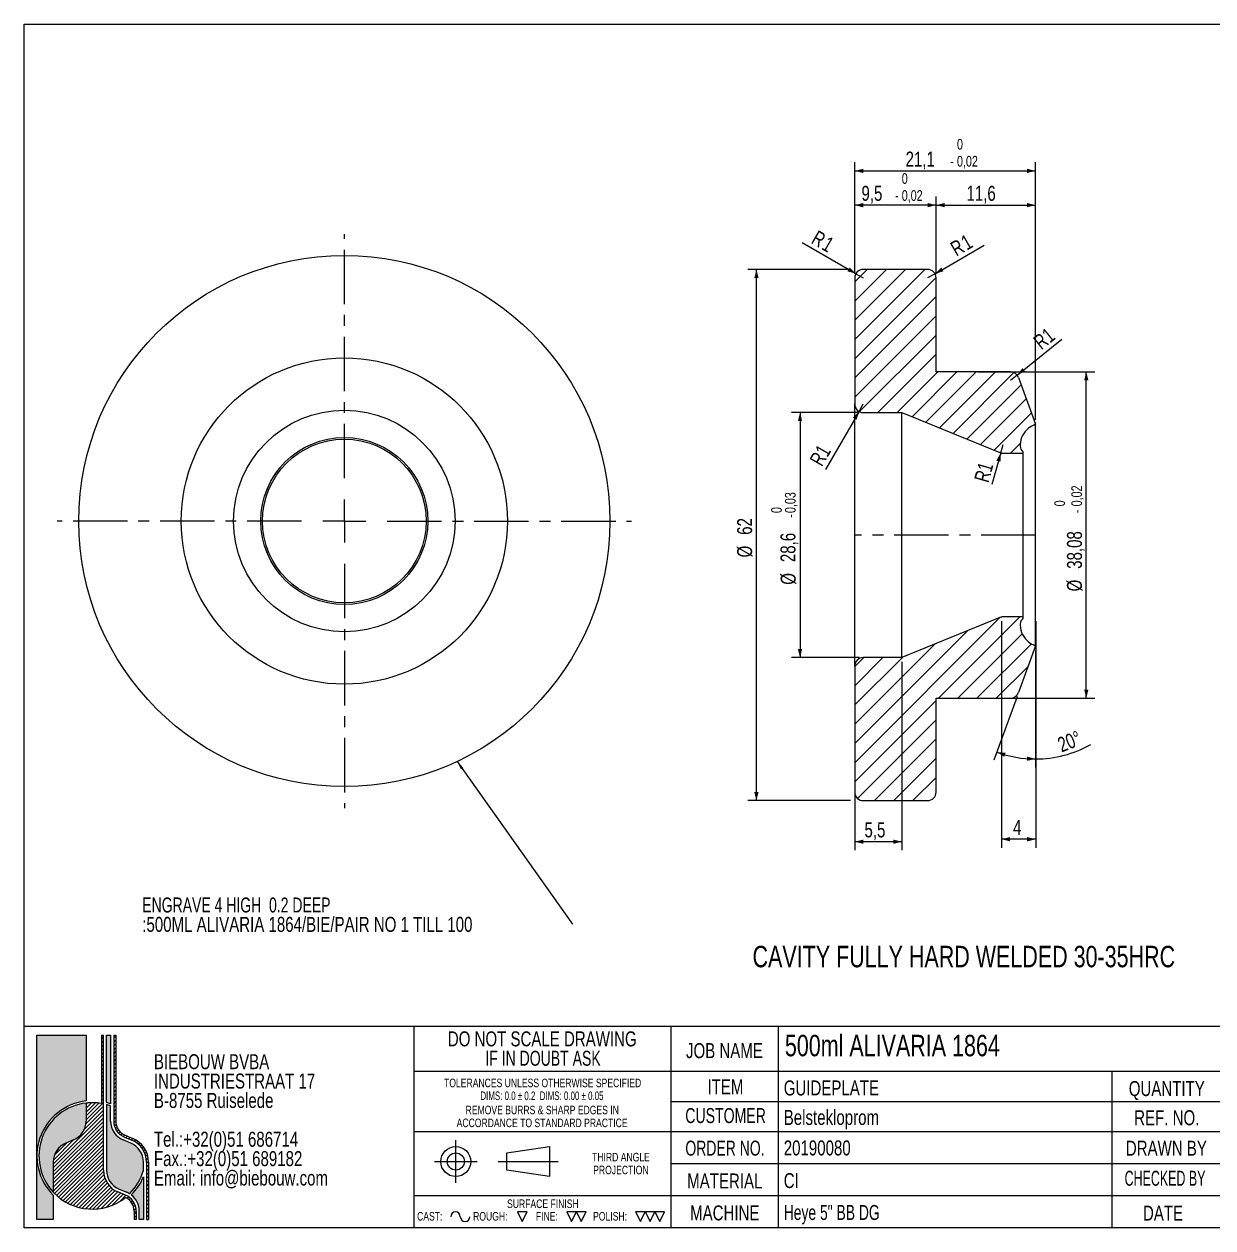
# Model space of a CAD drawing. Header units: millimetres. Extents: x 8 to 486, y -47 to 289.
# Drawn here: x 8 to 285.5, y 8 to 289 of the extents above; entities that cross this region are included whole.
import ezdxf

# ---------------------------------------------------------------- set-up
doc = ezdxf.new("R2010")
doc.units = ezdxf.units.MM
doc.linetypes.add('CENTERX2', pattern=[20.319999999999997, 12.7, -2.54, 2.54, -2.54])
for name, color, linetype in [('CENTERLINE', 4, 'CENTERX2'), ('DIMENSIONS', 2, 'Continuous'), ('HATCH', 3, 'Continuous'), ('TEXT', 2, 'Continuous')]:
    doc.layers.add(name, color=color, linetype=linetype)
doc.layers.add('OUTLINE', color=7, linetype='Continuous', lineweight=25)
doc.styles.add('SLDTEXTSTYLE0', font='TXT', dxfattribs={"width": 0.75})
doc.styles.add('SLDTEXTSTYLE2', font='TXT', dxfattribs={"width": 0.6923076923076923})
doc.styles.add('SLDTEXTSTYLE3', font='TXT', dxfattribs={"width": 0.7025307159329397})
doc.styles.add('SLDTEXTSTYLE4', font='TXT', dxfattribs={"width": 0.6968736703136285})
doc.styles.add('SLDTEXTSTYLE5', font='TXT', dxfattribs={"width": 0.620207522618735})
doc.styles.add('SLDTEXTSTYLE6', font='TXT', dxfattribs={"width": 0.7})
doc.styles.add('SLDTEXTSTYLE7', font='TXT', dxfattribs={"width": 0.6911764705882353})
doc.styles.add('SLDTEXTSTYLE9', font='TXT', dxfattribs={"width": 0.6979166666666667})
doc.dimstyles.new('SLDDIMSTYLE0', dxfattribs={"dimtxt": 0.18, "dimasz": 2, "dimexe": 0, "dimexo": 0.0625, "dimgap": 0, "dimtad": 0, "dimtih": 1, "dimtoh": 1, "dimdec": 0, "dimrnd": 1e-09, "dimzin": 0, "dimdsep": 46, "dimtxsty": 'Standard', "dimsah": 1, "dimcen": 0.09, "dimadec": 0, "dimazin": 0, "dimtfac": 2, "dimtdec": 0, "dimtofl": 0, "dimtmove": 0, "dimatfit": 3, "dimfxl": 0, "dimfrac": 2, "dimtolj": 1, "dimtzin": 0, "dimarcsym": 0})
doc.dimstyles.new('SLDDIMSTYLE1', dxfattribs={"dimtxt": 3.5, "dimasz": 2, "dimexe": 0, "dimexo": 0.0625, "dimgap": 0.875, "dimtad": 1, "dimlfac": 0.5, "dimrnd": 1e-09, "dimzin": 12, "dimdsep": 46, "dimtxsty": 'SLDTEXTSTYLE0', "dimsah": 1, "dimcen": 0.09, "dimadec": 0, "dimazin": 3, "dimtol": 1, "dimtm": 0.02, "dimtfac": 1, "dimtofl": 0, "dimtmove": 0, "dimatfit": 3, "dimfxl": 0, "dimfrac": 2, "dimtolj": 1, "dimarcsym": 0})
doc.dimstyles.new('SLDDIMSTYLE2', dxfattribs={"dimtxt": 3.5, "dimasz": 2, "dimexe": 0, "dimexo": 0.0625, "dimgap": 0.875, "dimtad": 1, "dimdec": 1, "dimlfac": 0.5, "dimrnd": 1e-09, "dimzin": 12, "dimdsep": 46, "dimtxsty": 'SLDTEXTSTYLE0', "dimsah": 1, "dimcen": 0.09, "dimadec": 0, "dimazin": 3, "dimtfac": 1, "dimtdec": 1, "dimtofl": 0, "dimtmove": 0, "dimatfit": 3, "dimfxl": 0, "dimfrac": 2, "dimtolj": 1, "dimtzin": 12, "dimarcsym": 0})
doc.dimstyles.new('SLDDIMSTYLE3', dxfattribs={"dimtxt": 3.5, "dimasz": 2, "dimexe": 0, "dimexo": 0.0625, "dimgap": 0.875, "dimtad": 1, "dimlfac": 0.5, "dimrnd": 1e-09, "dimzin": 12, "dimdsep": 46, "dimtxsty": 'SLDTEXTSTYLE0', "dimsah": 1, "dimcen": 0.09, "dimadec": 0, "dimazin": 3, "dimtfac": 1, "dimtofl": 0, "dimtmove": 0, "dimatfit": 3, "dimfxl": 0, "dimfrac": 2, "dimtolj": 1, "dimtzin": 12, "dimarcsym": 0})
doc.dimstyles.new('SLDDIMSTYLE4', dxfattribs={"dimtxt": 3.5, "dimasz": 2, "dimexe": 0, "dimexo": 0.0625, "dimgap": 0.875, "dimtad": 1, "dimlfac": 0.5, "dimrnd": 1e-09, "dimzin": 12, "dimdsep": 46, "dimtxsty": 'SLDTEXTSTYLE0', "dimsah": 1, "dimcen": 0, "dimadec": 0, "dimazin": 3, "dimtfac": 1, "dimtofl": 0, "dimtmove": 0, "dimatfit": 3, "dimfxl": 0, "dimfrac": 2, "dimtolj": 1, "dimtzin": 12, "dimarcsym": 0})
doc.dimstyles.new('SLDDIMSTYLE5', dxfattribs={"dimtxt": 3.5, "dimasz": 2, "dimexe": 0, "dimexo": 0.0625, "dimgap": 0.875, "dimtad": 1, "dimlfac": 0.5, "dimrnd": 1e-09, "dimzin": 12, "dimdsep": 46, "dimtxsty": 'SLDTEXTSTYLE0', "dimsah": 1, "dimcen": 0, "dimadec": 0, "dimazin": 3, "dimtfac": 1, "dimtofl": 0, "dimtmove": 0, "dimatfit": 3, "dimfxl": 0, "dimfrac": 2, "dimtolj": 1, "dimtzin": 12, "dimarcsym": 0})
doc.dimstyles.new('SLDDIMSTYLE6', dxfattribs={"dimtxt": 3.5, "dimasz": 2, "dimexe": 0, "dimexo": 0.0625, "dimgap": 0.875, "dimtad": 1, "dimlfac": 0.5, "dimrnd": 1e-09, "dimzin": 12, "dimdsep": 46, "dimtxsty": 'SLDTEXTSTYLE0', "dimsah": 1, "dimcen": 0.09, "dimadec": 0, "dimazin": 3, "dimtol": 1, "dimtm": 0.03, "dimtfac": 1, "dimtofl": 0, "dimtmove": 0, "dimatfit": 3, "dimfxl": 0, "dimfrac": 2, "dimtolj": 1, "dimarcsym": 0})
doc.dimstyles.new('SLDDIMSTYLE7', dxfattribs={"dimtxt": 3.5, "dimasz": 2, "dimexe": 0, "dimexo": 0.0625, "dimgap": 0.875, "dimtad": 1, "dimlfac": 0.5, "dimrnd": 1e-09, "dimzin": 12, "dimdsep": 46, "dimtxsty": 'SLDTEXTSTYLE0', "dimsah": 1, "dimcen": 0, "dimadec": 0, "dimazin": 3, "dimtfac": 1, "dimtofl": 0, "dimtmove": 0, "dimatfit": 3, "dimfxl": 0, "dimfrac": 2, "dimtolj": 1, "dimtzin": 12, "dimarcsym": 0})
doc.dimstyles.new('SLDDIMSTYLE8', dxfattribs={"dimtxt": 3.5, "dimasz": 2, "dimexe": 0, "dimexo": 0.0625, "dimgap": 0.875, "dimtad": 1, "dimlfac": 0.5, "dimrnd": 1e-09, "dimzin": 12, "dimdsep": 46, "dimtxsty": 'SLDTEXTSTYLE0', "dimsah": 1, "dimcen": 0, "dimadec": 0, "dimazin": 3, "dimtfac": 1, "dimtofl": 0, "dimtmove": 0, "dimatfit": 3, "dimfxl": 0, "dimfrac": 2, "dimtolj": 1, "dimtzin": 12, "dimarcsym": 0})
doc.dimstyles.new('SLDDIMSTYLE9', dxfattribs={"dimtxt": 3.5, "dimasz": 2, "dimexe": 0, "dimexo": 0.0625, "dimgap": 0.875, "dimtad": 1, "dimdec": 4, "dimlfac": 0.5, "dimzin": 12, "dimdsep": 46, "dimtxsty": 'SLDTEXTSTYLE0', "dimsah": 1, "dimcen": 0.09, "dimazin": 3, "dimtfac": 1, "dimtofl": 0, "dimtmove": 0, "dimatfit": 3, "dimfxl": 0, "dimfrac": 2, "dimtolj": 1, "dimtzin": 12, "dimarcsym": 0})
pattern_1 = [(45, (0, 0), (-2.245064030267288, 2.245064030267288), [])]

# ---------------------------------------------------------------- blocks, each defined once
blk = doc.blocks.new('SW_NOTE_0')
at = {"layer": 'TEXT', "color": 0, "char_height": 3.5, "attachment_point": 2}
for s, insert, style in [('DO NOT SCALE DRAWING', (28.71093750000001, 4.497652582159624), 'SLDTEXTSTYLE0'), ('IF IN DOUBT ASK', (28.89079850912093, -0.02804194829763434), 'SLDTEXTSTYLE6')]:
    blk.add_mtext(s, dxfattribs=dict(at, insert=insert, style=style))
blk = doc.blocks.new('SW_NOTE_0_1')
at = {"layer": 'TEXT', "color": 0, "char_height": 2, "attachment_point": 2}
for s, insert, style in [('TOLERANCES UNLESS OTHERWISE SPECIFIED', (27.09375, 2.570087189805503), 'SLDTEXTSTYLE0'), ('DIMS: 0.0 ± 0.2  DIMS: 0.00 ± 0.05', (26.93194648623468, -0.4299128362715288), 'SLDTEXTSTYLE7')]:
    blk.add_mtext(s, dxfattribs=dict(at, insert=insert, style=style))
blk = doc.blocks.new('SW_NOTE_0_2')
at = {"layer": 'TEXT', "color": 0, "char_height": 2, "attachment_point": 2, "style": 'SLDTEXTSTYLE0'}
for s, insert in [('REMOVE BURRS & SHARP EDGES IN', (21.78125, 2.570087189805503)), ('ACCORDANCE TO STANDARD PRACTICE', (21.7472258657217, -0.4299128362715288))]:
    blk.add_mtext(s, dxfattribs=dict(at, insert=insert))
blk = doc.blocks.new('SW_NOTE_0_3')
at = {"layer": 'TEXT', "color": 0, "char_height": 2, "attachment_point": 2, "style": 'SLDTEXTSTYLE0'}
for s, insert in [('THIRD ANGLE', (8.34375000000001, 2.5700871898055)), ('PROJECTION', (8.329166397452347, -0.4299128362715322))]:
    blk.add_mtext(s, dxfattribs=dict(at, insert=insert))
blk = doc.blocks.new('SW_NOTE_0_4')
at = {"layer": 'TEXT', "color": 0, "char_height": 3.5, "attachment_point": 1, "style": 'SLDTEXTSTYLE0'}
for s, insert in [('BIEBOUW BVBA', (0, 4.497652582159624)), ('INDUSTRIESTRAAT 17', (0, -0.02804194829763434)), ('B-8755 Ruiselede', (0, -4.553736478754892)), ('Tel.:+32(0)51 686714', (0, -13.60512553966941)), ('Fax.:+32(0)51 689182', (0, -18.13082007012667)), ('Email: info@biebouw.com', (0, -22.65651460058393))]:
    blk.add_mtext(s, dxfattribs=dict(at, insert=insert))
blk = doc.blocks.new('SW_NOTE_0_5')
at = {"layer": 'TEXT', "color": 0, "char_height": 3.5, "attachment_point": 1}
for s, insert, style in [('ENGRAVE 4 HIGH  0.2 DEEP', (-100.3983547979508, 6.243756853408541), 'SLDTEXTSTYLE9'), (':500ML ALIVARIA 1864/BIE/PAIR NO 1 TILL 100', (-100.3983547979508, 1.718062322951283), 'SLDTEXTSTYLE0')]:
    blk.add_mtext(s, dxfattribs=dict(at, insert=insert, style=style))
blk = doc.blocks.new('SW_CENTERMARKSYMBOL_0')
at = {"layer": 'CENTERLINE', "color": 0}
for p, q in [((0, 10.00000000000001), (0, 67)), ((0, 0), (0, 5.000000000000004)), ((-9.999999999999995, 0), (-67, 0)), ((0, 0), (-5.000000000000004, 0)), ((0, 0), (0, -5.000000000000004)), ((0, 0), (5.000000000000004, 0)), ((9.999999999999995, 0), (66.99999999999999, 0)), ((0, -9.99999999999998), (0, -66.99999999999999))]:
    blk.add_line(p, q, dxfattribs=at)
blk = doc.blocks.new('_D')
at = {"layer": 'DIMENSIONS'}
for p, q in [((230.5323726679612, 207.8124325882902), (257.9554540351061, 207.8124325882901)), ((255.9554540351058, 131.6524325882901), (255.9554540351061, 207.8124325882901)), ((221.9078918525096, 131.6524325882902), (257.9554540351058, 131.6524325882901))]:
    blk.add_line(p, q, dxfattribs=at)
for points in [[(255.9554540351061, 207.8124325882901), (255.4554540351061, 205.8124325882901), (256.4554540351061, 205.8124325882901)], [(255.9554540351058, 131.6524325882901), (256.4554540351058, 133.6524325882901), (255.4554540351058, 133.6524325882901)]]:
    blk.add_solid(points, dxfattribs=at)
at = {"layer": 'DIMENSIONS', "attachment_point": 1, "rotation": 89.9999999999998, "style": 'SLDTEXTSTYLE0'}
for s, insert, char_height in [('0,02', (252.4557211805958, 176.4290010093426), 2.5), ('0', (248.4879651840471, 176.4290010093426), 2.5), ('-', (252.4557211805958, 174.8659456167628), 2.5), ('38,08', (251.4437171205271, 161.8491966952787), 3.5), ('%%c', (251.443716945904, 156.5719243915687), 3.5)]:
    blk.add_mtext(s, dxfattribs=dict(at, insert=insert, char_height=char_height))
blk = doc.blocks.new('_D_1')
at = {"layer": 'DIMENSIONS'}
for p, q in [((200.90789185251, 231.7324325882902), (176.9595283330964, 231.7324325882903)), ((178.959528333096, 107.7324325882903), (178.9595283330964, 231.7324325882903)), ((200.9078918525096, 107.7324325882903), (176.959528333096, 107.7324325882904))]:
    blk.add_line(p, q, dxfattribs=at)
for points in [[(178.9595283330964, 231.7324325882903), (178.4595283330964, 229.7324325882903), (179.4595283330964, 229.7324325882903)], [(178.959528333096, 107.7324325882903), (179.459528333096, 109.7324325882903), (178.459528333096, 109.7324325882903)]]:
    blk.add_solid(points, dxfattribs=at)
at = {"layer": 'DIMENSIONS', "char_height": 3.5, "attachment_point": 1, "rotation": 89.9999999999998, "style": 'SLDTEXTSTYLE0'}
for s, insert in [('62', (174.4477914185174, 169.7860155908787)), ('%%c', (174.4477912438943, 164.5087432871687))]:
    blk.add_mtext(s, dxfattribs=dict(at, insert=insert))
blk = doc.blocks.new('_D_2')
at = {"layer": 'DIMENSIONS'}
for p, q in [((201.9078918525097, 140.1324325882902), (201.9078918525096, 96.14638882023208)), ((212.9078918525097, 140.1324325882902), (212.9078918525096, 96.14638882023202)), ((212.9078918525096, 98.14638882023202), (201.9078918525096, 98.14638882023208))]:
    blk.add_line(p, q, dxfattribs=at)
for points in [[(201.9078918525096, 98.14638882023208), (203.9078918525096, 97.64638882023208), (203.9078918525096, 98.64638882023208)], [(212.9078918525096, 98.14638882023202), (210.9078918525096, 98.64638882023202), (210.9078918525096, 97.64638882023202)]]:
    blk.add_solid(points, dxfattribs=at)
at = {"layer": 'DIMENSIONS', "insert": (204.1759219646752, 102.658125734811), "char_height": 3.5, "attachment_point": 1, "style": 'SLDTEXTSTYLE0'}
blk.add_mtext('5,5', dxfattribs=at)
blk = doc.blocks.new('_D_3')
at = {"layer": 'DIMENSIONS'}
for p, q in [((236.1478918525097, 149.6324325882901), (236.1478918525096, 96.7324325882902)), ((244.1478918525097, 149.6324325882901), (244.1478918525096, 96.73243258829017)), ((244.1478918525096, 98.73243258829017), (236.1478918525096, 98.7324325882902))]:
    blk.add_line(p, q, dxfattribs=at)
for points in [[(236.1478918525096, 98.7324325882902), (238.1478918525096, 98.2324325882902), (238.1478918525096, 99.2324325882902)], [(244.1478918525096, 98.73243258829017), (242.1478918525096, 99.23243258829017), (242.1478918525096, 98.23243258829017)]]:
    blk.add_solid(points, dxfattribs=at)
at = {"layer": 'DIMENSIONS', "insert": (238.8553652778764, 103.2441695028691), "char_height": 3.5, "attachment_point": 1, "style": 'SLDTEXTSTYLE0'}
blk.add_mtext('4', dxfattribs=at)
blk = doc.blocks.new('_D_4')
at = {"layer": 'DIMENSIONS'}
for q in [(189.6650093719154, 237.9555646224977), (203.90789185251, 229.7324325882902)]:
    blk.add_line((202.1758410449411, 230.7324325882902), q, dxfattribs=at)
blk.add_solid([(202.1758410449411, 230.7324325882902), (200.6937902373723, 232.1654452901824), (200.1937902373723, 231.299419886398)], dxfattribs=at)
at = {"layer": 'DIMENSIONS', "char_height": 3.5, "attachment_point": 1, "rotation": 329.99999999999983, "style": 'SLDTEXTSTYLE0'}
for s, insert in [('R', (193.2623752968273, 241.0113851778622)), ('1', (195.7161410399813, 239.5947028655239))]:
    blk.add_mtext(s, dxfattribs=dict(at, insert=insert))
blk = doc.blocks.new('_D_5')
at = {"layer": 'DIMENSIONS'}
for p, q in [((201.90789185251, 230.7324325882902), (201.9078918525101, 256.732432588287)), ((244.0998101774861, 196.5869945580732), (244.0998101774863, 256.7324325882869)), ((201.9078918525101, 254.732432588287), (244.0998101774863, 254.7324325882869))]:
    blk.add_line(p, q, dxfattribs=at)
for points in [[(201.9078918525101, 254.732432588287), (203.9078918525101, 254.232432588287), (203.9078918525101, 255.232432588287)], [(244.0998101774863, 254.7324325882869), (242.0998101774863, 255.2324325882869), (242.0998101774863, 254.2324325882869)]]:
    blk.add_solid(points, dxfattribs=at)
at = {"layer": 'DIMENSIONS', "attachment_point": 1, "style": 'SLDTEXTSTYLE0'}
for s, insert, char_height in [('0', (225.7679498070629, 262.1999214393459), 2.5), ('21,1', (213.77581244727, 259.2441695028658), 3.5), ('-', (224.2048944144831, 258.2321654427972), 2.5), ('0,02', (225.7679498070629, 258.2321654427972), 2.5)]:
    blk.add_mtext(s, dxfattribs=dict(at, insert=insert, char_height=char_height))
blk = doc.blocks.new('_D_6')
at = {"layer": 'DIMENSIONS'}
for p, q in [((220.90789185251, 230.7324325882902), (220.90789185251, 248.7324325882877)), ((244.0998101774861, 196.5869945580732), (244.0998101774863, 248.7324325882876)), ((220.90789185251, 246.7324325882877), (244.0998101774863, 246.7324325882876))]:
    blk.add_line(p, q, dxfattribs=at)
for points in [[(220.90789185251, 246.7324325882877), (222.90789185251, 246.2324325882877), (222.90789185251, 247.2324325882877)], [(244.0998101774863, 246.7324325882876), (242.0998101774863, 247.2324325882876), (242.0998101774863, 246.2324325882876)]]:
    blk.add_solid(points, dxfattribs=at)
at = {"layer": 'DIMENSIONS', "insert": (227.979354552533, 251.2441695028665), "char_height": 3.5, "attachment_point": 1, "style": 'SLDTEXTSTYLE0'}
blk.add_mtext('11,6', dxfattribs=at)
blk = doc.blocks.new('_D_7')
at = {"layer": 'DIMENSIONS'}
for p, q in [((201.90789185251, 230.7324325882902), (201.9078918525101, 248.7324325882905)), ((220.90789185251, 230.7324325882902), (220.90789185251, 248.7324325882905)), ((220.90789185251, 246.7324325882905), (201.9078918525101, 246.7324325882905))]:
    blk.add_line(p, q, dxfattribs=at)
for points in [[(201.9078918525101, 246.7324325882905), (203.9078918525101, 246.2324325882905), (203.9078918525101, 247.2324325882905)], [(220.90789185251, 246.7324325882905), (218.90789185251, 247.2324325882905), (218.90789185251, 246.2324325882905)]]:
    blk.add_solid(points, dxfattribs=at)
at = {"layer": 'DIMENSIONS', "attachment_point": 1, "style": 'SLDTEXTSTYLE0'}
for s, insert, char_height in [('0', (212.8794640699389, 254.1999214393496), 2.5), ('9,5', (203.4723798594126, 251.2441695028695), 3.5), ('0,02', (212.8794640699389, 250.2321654428008), 2.5), ('-', (211.3164086773591, 250.2321654428008), 2.5)]:
    blk.add_mtext(s, dxfattribs=dict(at, insert=insert, char_height=char_height))
blk = doc.blocks.new('_D_8')
at = {"layer": 'DIMENSIONS'}
for q in [(232.1532327733828, 237.3796337344644), (218.90789185251, 229.7324325882902)]:
    blk.add_line((220.6399426600788, 230.7324325882902), q, dxfattribs=at)
blk.add_solid([(220.6399426600788, 230.7324325882902), (222.6219934676477, 231.299419886398), (222.1219934676477, 232.1654452901824)], dxfattribs=at)
at = {"layer": 'DIMENSIONS', "char_height": 3.5, "attachment_point": 1, "rotation": 29.999999999999954, "style": 'SLDTEXTSTYLE0'}
for s, insert in [('1', (226.323794537369, 239.1314106402918)), ('R', (223.870028794215, 237.7147283279536))]:
    blk.add_mtext(s, dxfattribs=dict(at, insert=insert))
blk = doc.blocks.new('_D_9')
at = {"layer": 'DIMENSIONS'}
for p, q in [((202.9078918525099, 198.3324325882903), (187.1260092682384, 198.3324325882903)), ((189.1260092682384, 198.3324325882903), (189.1260092682382, 141.1324325882903)), ((202.9078918525097, 141.1324325882902), (187.1260092682382, 141.1324325882903))]:
    blk.add_line(p, q, dxfattribs=at)
for points in [[(189.1260092682384, 198.3324325882903), (188.6260092682384, 196.3324325882903), (189.6260092682384, 196.3324325882903)], [(189.1260092682382, 141.1324325882903), (189.6260092682382, 143.1324325882903), (188.6260092682382, 143.1324325882903)]]:
    blk.add_solid(points, dxfattribs=at)
at = {"layer": 'DIMENSIONS', "attachment_point": 1, "rotation": 90.0000000000002, "style": 'SLDTEXTSTYLE0'}
for s, insert, char_height in [('0,03', (185.6102843695444, 174.8650537424793), 2.5), ('0', (182.3776455522638, 174.8650537424793), 2.5), ('-', (185.6102843695444, 173.7574150406828), 2.5), ('28,6', (184.5608000023765, 163.4129702665916), 3.5), ('%%c', (184.6142721790364, 158.1345328682175), 3.5)]:
    blk.add_mtext(s, dxfattribs=dict(at, insert=insert, char_height=char_height))
blk = doc.blocks.new('_D_10')
at = {"layer": 'DIMENSIONS'}
for q in [(203.9078918525099, 200.3324325882902), (195.0766378847515, 185.0362520215884)]:
    blk.add_line((202.9078918525099, 198.6003817807213), q, dxfattribs=at)
blk.add_solid([(202.9078918525099, 198.6003817807213), (201.4748791506177, 197.1183309731525), (202.3409045544021, 196.6183309731525)], dxfattribs=at)
at = {"layer": 'DIMENSIONS', "insert": (191.2085643260065, 187.2694853319751), "char_height": 3.5, "attachment_point": 1, "rotation": 60.000000000000135, "style": 'SLDTEXTSTYLE0'}
blk.add_mtext('R1', dxfattribs=at)
blk = doc.blocks.new('_D_11')
at = {"layer": 'DIMENSIONS'}
for q in [(233.8884258573528, 181.5398620221981), (236.5408864207009, 190.8324325882901)]:
    blk.add_line((235.991933936574, 188.9092448257014), q, dxfattribs=at)
blk.add_solid([(235.991933936574, 188.9092448257014), (234.9621845118, 187.1232951841444), (235.9237783930944, 186.848818942081)], dxfattribs=at)
at = {"layer": 'DIMENSIONS', "insert": (229.7193879927636, 182.7298673543372), "char_height": 3.5, "attachment_point": 1, "rotation": 74.06919595035292, "style": 'SLDTEXTSTYLE0'}
blk.add_mtext('R1', dxfattribs=at)
blk = doc.blocks.new('_D_12')
at = {"layer": 'DIMENSIONS'}
for q in [(250.2837890049164, 215.4788930842179), (238.2496995572018, 205.8124325882901)]:
    blk.add_line((239.8089571739292, 207.064916394444), q, dxfattribs=at)
blk.add_solid([(239.8089571739292, 207.064916394444), (241.681335742195, 207.927585796416), (241.0550938391181, 208.7072146047797)], dxfattribs=at)
at = {"layer": 'DIMENSIONS', "insert": (243.2709986617839, 215.554318121834), "char_height": 3.5, "attachment_point": 1, "rotation": 38.77339799997188, "style": 'SLDTEXTSTYLE0'}
blk.add_mtext('R1', dxfattribs=at)
blk = doc.blocks.new('_D_13')
at = {"layer": 'DIMENSIONS'}
for p, q in [((244.0998101774859, 142.877870618507), (244.0998101774858, 115.459572719108)), ((239.7870646554477, 132.0286996808529), (234.380179856862, 117.1734057871461))]:
    blk.add_line(p, q, dxfattribs=at)
for start, end in [(250.0000000000009, 270.0000000000006), (270.0000000000006, 299.1880867216356)]:
    blk.add_arc((244.0998101774859, 143.877870618507), 26.41829789939905, start, end, dxfattribs=at)
for points in [[(235.0642201435133, 119.0527910287179), (236.8149602466836, 117.964255732482), (237.1212427268922, 118.9161964041193)], [(244.0998101774858, 117.459572719108), (242.120123122012, 118.0347589171251), (242.0823516235891, 117.0354725147825)]]:
    blk.add_solid(points, dxfattribs=at)
at = {"layer": 'DIMENSIONS', "insert": (248.8917906177367, 122.2140568456446), "char_height": 3.5, "attachment_point": 1, "rotation": 21.599826001581096, "style": 'SLDTEXTSTYLE0'}
blk.add_mtext('20°', dxfattribs=at)

msp = doc.modelspace()

# ---------------------------------------------------------------- hatches: boundary and pattern name
at = {"layer": 'HATCH'}
h = msp.add_hatch(dxfattribs=at)
h.set_pattern_fill('ANSI31', color=256, angle=2.8e-322, style=0)
h.set_pattern_definition(pattern_1)
edge = h.paths.add_edge_path(flags=0)
edge.add_line((244.0998101774861, 195.5869945580731), (240.1290847987736, 206.4964728749414))
edge.add_arc((238.2496995572018, 205.8124325882901), 2, 19.99999999999933, 90)
edge.add_line((238.2496995572018, 207.8124325882901), (220.9078918525099, 207.8124325882902))
edge.add_line((220.9078918525099, 207.8124325882902), (220.90789185251, 229.7324325882902))
edge.add_arc((218.90789185251, 229.7324325882902), 2, 0, 89.99999999999919)
edge.add_line((218.90789185251, 231.7324325882902), (203.90789185251, 231.7324325882902))
edge.add_arc((203.90789185251, 229.7324325882902), 2, 90, 180)
edge.add_line((201.90789185251, 229.7324325882902), (201.9078918525099, 200.3324325882903))
edge.add_arc((203.9078918525099, 200.3324325882902), 2, 179.9999999999992, 270)
edge.add_line((203.9078918525099, 198.3324325882903), (212.9078918525099, 198.3324325882902))
edge.add_line((212.9078918525099, 198.3324325882902), (235.7841170449164, 188.9811357153184))
edge.add_arc((236.5408864207009, 190.8324325882901), 2, 247.766337656007, 270)
edge.add_line((236.5408864207009, 188.8324325882901), (241.1478918525099, 188.8324325882901))
edge.add_line((241.1478918525099, 188.8324325882901), (241.1478918525099, 189.2324325882901))
edge.add_arc((242.1478918525099, 190.4814321879698), 1.6, 180, 231.3178125465099, ccw=False)
edge.add_line((240.5478918525099, 190.4814321879698), (240.5478918525099, 190.8073112262069))
edge.add_arc((245.3478918525099, 190.8073112262068), 4.799999999999999, 126.42357364233021, 179.9999999999988, ccw=False)
edge.add_arc((247.2478918525099, 188.2324325882901), 7.999999999999996, 113.1730919800726, 126.4235736423301, ccw=False)
h = msp.add_hatch(dxfattribs=at)
h.set_pattern_fill('ANSI31', color=256, angle=2.8e-322, style=0)
h.set_pattern_definition(pattern_1)
edge = h.paths.add_edge_path(flags=0)
edge.add_arc((245.3478918525097, 148.6575539503733), 4.799999999999999, 179.9999999999988, 233.57642635766848, ccw=False)
edge.add_line((240.5478918525097, 148.6575539503734), (240.5478918525097, 148.9834329886104))
edge.add_arc((242.1478918525097, 148.9834329886104), 1.6, 128.682187453488, 179.9999999999982, ccw=False)
edge.add_line((241.1478918525097, 150.2324325882901), (241.1478918525097, 150.6324325882901))
edge.add_line((241.1478918525097, 150.6324325882901), (236.5408864207007, 150.6324325882901))
edge.add_arc((236.5408864207007, 148.6324325882901), 2, 90, 112.2336623439934)
edge.add_line((235.7841170449163, 150.4837294612618), (212.9078918525097, 141.1324325882902))
edge.add_line((212.9078918525097, 141.1324325882902), (203.9078918525097, 141.1324325882902))
edge.add_arc((203.9078918525097, 139.1324325882902), 2, 90, 180)
edge.add_line((201.9078918525097, 139.1324325882902), (201.9078918525096, 109.7324325882903))
edge.add_arc((203.9078918525096, 109.7324325882903), 2, 179.9999999999996, 270.0000000000008)
edge.add_line((203.9078918525096, 107.7324325882903), (218.9078918525096, 107.7324325882902))
edge.add_arc((218.9078918525096, 109.7324325882902), 2, 270.0000000000008, 360.0000000000004)
edge.add_line((220.9078918525096, 109.7324325882902), (220.9078918525096, 131.6524325882902))
edge.add_line((220.9078918525096, 131.6524325882902), (238.2496995572016, 131.6524325882901))
edge.add_arc((238.2496995572016, 133.6524325882901), 2, 270.0000000000008, 340.0000000000005)
edge.add_line((240.1290847987733, 132.9683923016388), (244.0998101774859, 143.877870618507))
edge.add_arc((247.2478918525097, 151.2324325882901), 7.999999999999996, 233.5764263576686, 246.82690801992618, ccw=False)
h = msp.add_hatch(color=256, dxfattribs=at)
edge = h.paths.add_edge_path(flags=0)
edge.add_arc((23.90000000065397, 24.81111111041016), 12.89999999999952, 96.37937020850609, 180, ccw=False)
edge.add_line((22.46666666730633, 37.63123418140686), (22.46666666730633, 52.99999999931021))
edge.add_line((22.46666666730633, 52.99999999931021), (11.00000000064333, 52.99999999931021))
edge.add_line((11.00000000064333, 52.99999999931021), (11.00000000064333, 24.81111111041016))
h = msp.add_hatch(dxfattribs=at)
h.set_pattern_fill('LINE', color=256, scale=0.2, angle=45.0000000000001, style=0)
h.set_pattern_definition([(45.0000000000001, (0, 0), (-0.4490128060534585, 0.4490128060534569), [])])
edge = h.paths.add_edge_path(flags=0)
edge.add_arc((19.60000000000581, 23.37777777777704), 4.77777777777909, 112.6198649480399, 179.9999999999979)
edge.add_line((14.82222222222672, 23.37777777777722), (14.82222222222672, 16.33139675533261))
edge.add_arc((23.90000000065698, 24.81111111041135), 12.42222222222299, 223.0490797958323, 308.8040060266)
edge.add_arc((30.11111111175219, 11.91111111039703), 3.583333333332251, 4.382627594168298e-11, 63.954669439262716, ccw=False)
edge.add_line((33.69444444508444, 11.91111111039982), (33.69444444508444, 9.999999999285835))
edge.add_line((33.69444444508444, 9.999999999285835), (34.17222222286212, 9.999999999285835))
edge.add_line((34.17222222286212, 9.999999999285835), (34.17222222286212, 11.91111111039981))
edge.add_arc((30.11111111175219, 11.91111111039703), 4.061111111109934, 3.922132985033251e-11, 67.38013505196741)
edge.add_line((31.67307692371704, 15.65982905911411), (29.90897435961748, 16.39487179416329))
edge.add_arc((32.02222222286068, 21.46666666597434), 5.494444444457391, 179.9999999999882, 247.3801350520693, ccw=False)
edge.add_line((26.52777777840329, 21.46666666597539), (26.5277777784031, 53.00000000008001))
edge.add_line((26.5277777784031, 53.00000000008001), (26.05000000055658, 53.00000000008001))
edge.add_line((26.05000000055658, 53.00000000008001), (26.05000000055658, 37.04586100394047))
edge.add_arc((23.90000000057053, 24.81111111113215), 12.42222222227219, 80.0332336998611, 96.62580956737716)
edge.add_line((22.46666666668136, 37.15036394481196), (22.46666666668136, 32.93333333333683))
edge.add_arc((17.6888888889033, 32.93333333333764), 4.777777777778049, 292.6198649480401, 359.9999999999903, ccw=False)
edge.add_line((19.52649572651022, 28.52307692308097), (17.7623931623985, 27.78803418803468))
h = msp.add_hatch(color=256, dxfattribs=at)
edge = h.paths.add_edge_path(flags=0)
edge.add_arc((23.90000000065397, 24.81111111041016), 12.90000000000006, 70.52877936558622, 74.97388624095942, ccw=False)
edge.add_line((28.20000000063751, 36.97334774682469), (28.20000000063751, 52.99999999930657))
edge.add_line((28.20000000063751, 52.99999999930657), (27.24444444508111, 52.99999999930657))
edge.add_line((27.24444444508111, 52.99999999930657), (27.24444444508111, 37.27003126257991))
h = msp.add_hatch(dxfattribs=at)
h.set_pattern_fill('ANSI31', color=256, scale=0.2, style=0)
h.set_pattern_definition([(45, (0, 0), (-0.4490128060534577, 0.4490128060534577), [])])
edge = h.paths.add_edge_path(flags=0)
edge.add_line((36.56111111176396, 23.37777777707824), (36.56111111176403, 9.999999999300753))
edge.add_line((36.56111111176403, 9.999999999300753), (37.03888888954184, 9.999999999300753))
edge.add_line((37.03888888954184, 9.999999999300753), (37.03888888954184, 23.37777777707824))
edge.add_arc((31.06666666731951, 23.37777777707824), 5.972222222222258, 0, 67.38013505195057)
edge.add_line((33.36367521432894, 28.89059828989842), (31.59957265022671, 29.62564102494112))
edge.add_arc((32.977777778415, 32.9333333326406), 3.583333333333473, 179.9999999999682, 247.38013505225211, ccw=False)
edge.add_line((29.39444444508153, 32.93333333264254), (29.39444444508153, 52.99999999930891))
edge.add_line((29.39444444508153, 52.99999999930891), (28.91666666730356, 52.99999999930891))
edge.add_line((28.91666666730356, 52.99999999930891), (28.91666666730356, 32.93333333264256))
edge.add_arc((32.977777778415, 32.9333333326406), 4.061111111111448, 179.9999999999723, 247.3801350522127)
edge.add_line((31.41581196646557, 29.18461538391546), (33.17991453056821, 28.4495726488727))
edge.add_arc((31.06666666731951, 23.37777777707824), 5.494444444444458, -7.958078640513122e-13, 67.38013505194903, ccw=False)
h = msp.add_hatch(color=256, dxfattribs=at)
edge = h.paths.add_edge_path(flags=0)
edge.add_arc((19.60000000000306, 23.37777777777972), 4.787777777778803, 112.6198649480391, 179.9999999999971, ccw=False)
edge.add_line((17.75854700854967, 27.79726495726796), (19.52264957266139, 28.53230769231426))
edge.add_arc((17.68888888890064, 32.93333333334015), 4.76777777777807, 292.6198649480409, 359.9999999999835)
edge.add_line((22.45666666667872, 32.93333333333871), (22.45666666667872, 37.14919823221511))
edge.add_arc((23.90000000065397, 24.81111111041016), 12.42222222222009, 96.67224550983134, 222.9814690215258)
edge.add_line((14.81222222222378, 16.34211471248352), (14.81222222222436, 23.37777777777989))
h = msp.add_hatch(color=256, dxfattribs=at)
edge = h.paths.add_edge_path(flags=0)
edge.add_line((28.20000000063757, 32.9333333326405), (28.20000000063757, 36.46536376506003))
edge.add_arc((23.90000000065397, 24.81111111041016), 12.42222222222223, 69.74775325789302, 74.38150172443385)
edge.add_line((27.24444444508121, 36.77465140149503), (27.24444444508121, 21.46666666597368))
edge.add_arc((32.02222222286068, 21.46666666597434), 4.77777777777947, 180.0000000000087, 247.3801350521217)
edge.add_line((30.18461538526561, 17.05641025571119), (31.94871794936806, 16.32136752066848))
edge.add_arc((30.11111111175219, 11.91111111039703), 4.777777777794988, 58.20753195091788, 67.38013505192811, ccw=False)
edge.add_arc((23.90000000065397, 24.81111111041016), 12.42222222222206, 314.6385798455286, 344.0576313943754)
edge.add_line((35.84444444509845, 21.39909530566264), (35.84444444509845, 23.37777777707824))
edge.add_arc((31.06666666731951, 23.37777777707824), 4.77777777777887, 0, 67.38013505196662)
edge.add_line((32.9042735049262, 27.78803418733583), (31.14017094082355, 28.52307692237816))
edge.add_arc((32.977777778415, 32.9333333326406), 4.777777777777437, 180.0000000000012, 247.3801350521577, ccw=False)
h = msp.add_hatch(color=256, dxfattribs=at)
edge = h.paths.add_edge_path(flags=0)
edge.add_arc((23.90000000065397, 24.81111111041016), 12.89999999999952, 180, 225.2750868449873, ccw=False)
edge.add_line((11.00000000064333, 24.81111111041016), (11.00000000064333, 9.999999999311743))
edge.add_line((11.00000000064333, 9.999999999311743), (14.82222222286387, 9.999999999311743))
edge.add_line((14.82222222286387, 9.999999999311743), (14.82222222286387, 15.64574419920316))
h = msp.add_hatch(color=256, dxfattribs=at)
edge = h.paths.add_edge_path(flags=0)
edge.add_arc((23.90000000065397, 24.81111111041016), 12.89999999999997, 315.0375474160751, 337.8083934337269, ccw=False)
edge.add_arc((30.11111111175219, 11.91111111039703), 4.77777777779506, 5.638867150992155e-11, 52.37874481329709, ccw=False)
edge.add_line((34.88888888954742, 11.91111111040181), (34.88888888954742, 9.999999999296712))
edge.add_line((34.88888888954742, 9.999999999296712), (35.84444444509881, 9.999999999296712))
edge.add_line((35.84444444509881, 9.999999999296712), (35.84444444509836, 19.93871468631034))

# ---------------------------------------------------------------- linework, layer by layer
at = {"layer": 'CENTERLINE'}
msp.add_line((244.1478918525096, 169.7324325882902), (201.9078918525097, 169.7324325882902), dxfattribs=at)
at = {"layer": 'OUTLINE'}
for p, q in [((8.000000000000007, 289), (412, 289)), ((8.000000000000007, 8.000000000000007), (8.000000000000007, 289)), ((218.9078918525098, 231.7324325882901), (203.9078918525098, 231.7324325882901)), ((201.9078918525098, 229.7324325882901), (201.9078918525098, 200.3324325882901)), ((220.9078918525098, 207.8124325882901), (220.9078918525098, 229.7324325882901)), ((238.2496995572017, 207.8124325882901), (220.9078918525098, 207.8124325882901)), ((240.1290847987735, 206.4964728749414), (244.099810177486, 195.5869945580731)), ((201.9078918525098, 139.1324325882901), (201.9078918525098, 200.3324325882901)), ((203.9078918525098, 198.3324325882901), (212.9078918525098, 198.3324325882901)), ((212.9078918525098, 141.1324325882901), (212.9078918525098, 198.3324325882901)), ((212.9078918525098, 198.3324325882901), (235.7841170449163, 188.9811357153184)), ((244.099810177486, 143.877870618507), (244.099810177486, 195.5869945580731)), ((236.5408864207008, 188.8324325882901), (241.1478918525098, 188.8324325882901)), ((240.5478918525098, 190.8073112262068), (240.5478918525098, 190.4814321879698)), ((241.1478918525098, 189.2324325882901), (241.1478918525098, 188.8324325882901)), ((241.1478918525098, 188.8324325882901), (241.1478918525098, 150.6324325882901)), ((235.7841170449163, 150.4837294612618), (212.9078918525098, 141.1324325882901)), ((241.1478918525098, 150.6324325882901), (236.5408864207008, 150.6324325882901)), ((240.5478918525098, 148.9834329886104), (240.5478918525098, 148.6575539503733)), ((241.1478918525098, 150.6324325882901), (241.1478918525098, 150.2324325882901)), ((244.099810177486, 143.877870618507), (240.1290847987735, 132.9683923016388)), ((212.9078918525098, 141.1324325882901), (203.9078918525098, 141.1324325882901)), ((201.9078918525098, 139.1324325882901), (201.9078918525098, 109.7324325882901)), ((220.9078918525098, 131.6524325882901), (238.2496995572017, 131.6524325882901)), ((220.9078918525098, 109.7324325882901), (220.9078918525098, 131.6524325882901)), ((203.9078918525098, 107.7324325882901), (218.9078918525098, 107.7324325882901)), ((412, 55.00000000000016), (8.000000000000007, 55.00000000000016)), ((99.00000000000026, 55.00000000000016), (99.00000000000026, 8.000000000000451)), ((158.9999999999999, 55.00000000000016), (158.9999999999999, 8.000000000000451)), ((183.9999999999993, 55.00000000000016), (183.9999999999993, 8.000000000000451)), ((11.00000000064333, 52.99999999931021), (22.46666666730633, 52.99999999931021)), ((11.00000000064333, 9.999999999311743), (11.00000000064333, 52.99999999931021)), ((22.46666666730633, 52.99999999931021), (22.46666666730633, 37.63123418140686)), ((26.05000000055658, 53.00000000008001), (26.5277777784031, 53.00000000008001)), ((26.05000000055658, 53.00000000008001), (26.05000000055658, 37.04586100394047)), ((26.52777777840348, 21.46666666597539), (26.5277777784031, 53.00000000008001)), ((27.24444444508111, 52.99999999930657), (28.20000000063751, 52.99999999930657)), ((27.24444444508111, 37.27003126257991), (27.24444444508111, 52.99999999930657)), ((28.20000000063751, 52.99999999930657), (28.20000000063751, 36.97334774682469)), ((28.91666666730356, 52.99999999930891), (29.39444444508153, 52.99999999930891)), ((28.91666666730356, 52.99999999930891), (28.91666666730356, 32.93333333264256)), ((29.39444444508153, 52.99999999930891), (29.39444444508153, 32.93333333264254)), ((158.9999999999999, 44.50000000000021), (99.00000000000026, 44.50000000000021)), ((311.9999999999999, 44.50000000000021), (158.9999999999999, 44.50000000000021)), ((261.9999999999996, 8.000000000000451), (261.9999999999996, 44.50000000000021)), ((22.45666666667872, 37.14919823221511), (22.45666666667872, 32.93333333333871)), ((22.46666666668136, 37.15036394481196), (22.46666666668136, 32.93333333333683)), ((27.24444444508121, 36.77465140149503), (27.24444444508121, 21.46666666597368)), ((158.9999999999999, 37.49999999999964), (311.9999999999999, 37.49999999999964)), ((28.20000000063757, 32.9333333326405), (28.20000000063757, 36.46536376506003)), ((19.52264957266139, 28.53230769231425), (17.75854700854967, 27.79726495726796)), ((19.52649572651022, 28.52307692308097), (17.7623931623985, 27.78803418803468)), ((32.9042735049262, 27.78803418733582), (31.14017094082356, 28.52307692237815)), ((31.41581196646557, 29.18461538391546), (33.17991453056821, 28.4495726488727)), ((31.59957265022671, 29.62564102494112), (33.36367521432891, 28.89059828989836)), ((99.00000000000026, 30.49999999999997), (412, 30.49999999999997)), ((108.7756903829634, 18.50000000000041), (108.7756903829634, 28.50000000000019)), ((120.6745526674716, 25.50000000000008), (130.6745526674718, 27.00000000000014)), ((120.6745526674716, 21.50000000000007), (120.6745526674716, 25.50000000000008)), ((130.6745526674718, 27.00000000000014), (130.6745526674718, 20.00000000000002)), ((14.81222222222436, 23.37777777777989), (14.81222222222378, 16.34211471248352)), ((14.82222222222672, 23.37777777777722), (14.82222222222672, 16.33139675533261)), ((35.84444444509845, 21.39909530566264), (35.84444444509845, 23.37777777707824)), ((36.56111111176403, 23.37777777707824), (36.56111111176403, 9.999999999300753)), ((37.03888888954184, 23.37777777707824), (37.03888888954184, 9.999999999300753)), ((103.775690382963, 23.5000000000003), (113.7756903829633, 23.5000000000003)), ((118.6745526674713, 23.5000000000003), (132.6745526674716, 23.5000000000003)), ((158.9999999999999, 23.00000000000058), (311.9999999999999, 23.00000000000058)), ((35.84444444509836, 19.93871468631034), (35.84444444509881, 9.999999999296712)), ((130.6745526674718, 20.00000000000002), (120.6745526674716, 21.50000000000007)), ((30.18461538526561, 17.05641025571119), (31.94871794936806, 16.32136752066848)), ((14.82222222286387, 15.64574419920316), (14.82222222286387, 9.999999999311743)), ((31.67307692371704, 15.65982905911411), (29.90897435961748, 16.39487179416329)), ((311.9999999999999, 15.50000000000029), (99.00000000000026, 15.50000000000029)), ((33.69444444508444, 11.91111111039982), (33.69444444508444, 9.999999999285835)), ((34.17222222286212, 11.91111111039981), (34.17222222286212, 9.999999999285835)), ((34.88888888954742, 9.999999999296712), (34.88888888954742, 11.91111111040181)), ((125.4186458063629, 11.75000000000015), (123.1686458063633, 11.75000000000015)), ((123.1686458063633, 11.75000000000015), (124.2936458063638, 9.500000000000064)), ((124.2936458063638, 9.500000000000064), (125.4186458063629, 11.75000000000015)), ((136.9316093288405, 11.75000000000015), (134.6816093288408, 11.75000000000015)), ((134.6816093288408, 11.75000000000015), (135.8066093288413, 9.500000000000064)), ((135.8066093288413, 9.500000000000064), (136.9316093288405, 11.75000000000015)), ((139.181609328841, 11.75000000000015), (136.9316093288405, 11.75000000000015)), ((136.9316093288405, 11.75000000000015), (138.0566093288409, 9.500000000000064)), ((138.0566093288409, 9.500000000000064), (139.181609328841, 11.75000000000015)), ((152.9999999999996, 11.75000000000015), (150.75, 11.75000000000015)), ((150.75, 11.75000000000015), (151.875, 9.500000000000064)), ((151.875, 9.500000000000064), (152.9999999999996, 11.75000000000015)), ((155.2499999999997, 11.75000000000015), (152.9999999999996, 11.75000000000015)), ((152.9999999999996, 11.75000000000015), (154.1249999999997, 9.500000000000064)), ((154.1249999999997, 9.500000000000064), (155.2499999999997, 11.75000000000015)), ((157.4999999999998, 11.75000000000015), (155.2499999999997, 11.75000000000015)), ((155.2499999999997, 11.75000000000015), (156.3749999999998, 9.500000000000064)), ((156.3749999999998, 9.500000000000064), (157.4999999999998, 11.75000000000015)), ((14.82222222286387, 9.999999999311743), (11.00000000064333, 9.999999999311743)), ((34.17222222286212, 9.999999999285835), (33.69444444508444, 9.999999999285835)), ((35.84444444509881, 9.999999999296712), (34.88888888954742, 9.999999999296712)), ((36.56111111176403, 9.999999999300753), (37.03888888954184, 9.999999999300753)), ((412, 8.000000000000007), (8.000000000000007, 8.000000000000007))]:
    msp.add_line(p, q, dxfattribs=at)
for centre, radius in [((82.76102136776821, 172.9995226695891), 62), ((82.76102136776821, 172.9995226695891), 38.08000000000001), ((82.76102136776821, 172.9995226695891), 25.85456196978306), ((82.76102136776821, 172.9995226695891), 19.5), ((82.76102136776821, 172.9995226695891), 19.10000000000001), ((108.7756903829634, 23.5000000000003), 3.500000000000284), ((108.7756903829634, 23.5000000000003), 1.999999999999787)]:
    msp.add_circle(centre, radius, dxfattribs=at)
for centre, radius, start, end in [((203.9078918525098, 229.7324325882901), 2.000000000000028, 90, 179.9999999999964), ((218.9078918525098, 229.7324325882901), 2, 9.8895816589223e-14, 90), ((238.2496995572017, 205.8124325882901), 2, 20.00000000000037, 90), ((203.9078918525098, 200.3324325882901), 2.000000000000028, 179.9999999999999, 270.0000000000008), ((245.3478918525098, 190.8073112262068), 4.800000000000011, 126.4235736423312, 179.9999999999977), ((247.2478918525098, 188.2324325882901), 7.999999999999992, 113.1730919800738, 126.4235736423312), ((236.5408864207008, 190.8324325882901), 2.000000000000018, 247.766337656007, 270.0000000000008), ((242.1478918525098, 190.4814321879698), 1.599999999999999, 179.9999999999999, 231.3178125465114), ((236.5408864207008, 148.6324325882901), 2, 90, 112.2336623439941), ((242.1478918525098, 148.9834329886104), 1.599999999999999, 128.6821874534895, 179.9999999999999), ((245.3478918525098, 148.6575539503733), 4.800000000000011, 179.9999999999977, 233.5764263576698), ((247.2478918525098, 151.2324325882901), 8.000000000000014, 233.5764263576697, 246.826908019927), ((203.9078918525098, 139.1324325882901), 2.000000000000028, 90, 179.9999999999999), ((238.2496995572017, 133.6524325882901), 2, 270.0000000000008, 340.0000000000005), ((203.9078918525098, 109.7324325882901), 2.000000000000028, 179.9999999999964, 270.0000000000008), ((218.9078918525098, 109.7324325882901), 2.000000000000014, 270.0000000000008, 9.889581658922228e-14), ((23.90000000065397, 24.81111111041016), 12.89999999999953, 96.37937020850697, 225.2750868449881), ((23.90000000065397, 24.81111111041016), 12.4222222222203, 96.67224550983134, 222.9814690215258), ((23.90000000057053, 24.81111111113215), 12.42222222227219, 80.0332336998611, 96.62580956737716), ((23.90000000065397, 24.81111111041016), 12.90000000000008, 70.52877936558697, 74.97388624096017), ((23.90000000065397, 24.81111111041016), 12.42222222222225, 69.74775325789302, 74.38150172443385), ((17.68888888890064, 32.93333333334015), 4.76777777777809, 292.6198649480409, 359.9999999999835), ((17.6888888889033, 32.93333333333764), 4.777777777778052, 292.6198649480409, 359.9999999999911), ((32.977777778415, 32.9333333326406), 4.777777777777438, 180.000000000002, 247.3801350521587), ((32.977777778415, 32.9333333326406), 4.061111111111448, 179.9999999999723, 247.3801350522127), ((32.977777778415, 32.9333333326406), 3.583333333333474, 179.999999999969, 247.380135052253), ((31.06666666731951, 23.37777777707824), 5.494444444444525, 0, 67.38013505194986), ((31.06666666731951, 23.37777777707824), 5.972222222222328, 0, 67.38013505195053), ((19.60000000000306, 23.37777777777972), 4.787777777778912, 112.6198649480399, 179.9999999999979), ((19.60000000000581, 23.37777777777704), 4.777777777779091, 112.6198649480399, 179.9999999999979), ((31.06666666731951, 23.37777777707824), 4.777777777778937, 0, 67.38013505196658), ((32.02222222286068, 21.46666666597434), 5.494444444457578, 179.999999999989, 247.3801350520702), ((32.02222222286068, 21.46666666597434), 4.77777777777947, 180.0000000000087, 247.3801350521218), ((23.90000000065397, 24.81111111041016), 12.42222222222206, 314.6385798455279, 344.0576313943754), ((23.90000000065397, 24.81111111041016), 12.89999999999997, 315.0375474160752, 337.8083934337278), ((23.90000000065698, 24.81111111041135), 12.42222222222299, 223.0490797958323, 308.8040060266), ((30.11111111175219, 11.91111111039703), 4.061111111109934, 3.922132985033251e-11, 67.38013505196741), ((30.11111111175219, 11.91111111039703), 3.583333333332249, 4.462125905486018e-11, 63.95466943926355), ((30.11111111175219, 11.91111111039703), 4.777777777795132, 58.20753195091871, 67.38013505192896), ((30.11111111175219, 11.91111111039703), 4.777777777795229, 5.721803078654379e-11, 52.37874481329795), ((108.7083627971968, 10.62500000000011), 1.125000000000043, 0, 180), ((110.9583627971965, 10.62500000000011), 1.125000000000043, 180, 0)]:
    msp.add_arc(centre, radius, start, end, dxfattribs=at)

# ---------------------------------------------------------------- block references
at = {"layer": 'CENTERLINE'}
msp.add_blockref('SW_CENTERMARKSYMBOL_0', (82.76102136776821, 172.9995226695892), dxfattribs=at)
at = {"layer": 'TEXT'}
for name, p in [('SW_NOTE_0_5', (135.9923360698999, 78.8839257779074)), ('SW_NOTE_0', (100.2468611209744, 49.38226448464814)), ('SW_NOTE_0_4', (38.31160759143354, 44.05647200903454)), ('SW_NOTE_0_1', (101.9558864741677, 40.27512196689556)), ('SW_NOTE_0_2', (107.1794997065419, 33.95369339546703)), ('SW_NOTE_0_3', (138.9888554330497, 22.95369339546702))]:
    msp.add_blockref(name, p, dxfattribs=at)

# ---------------------------------------------------------------- texts
for s, insert, char_height, attachment_point, style in [('CAVITY FULLY HARD WELDED 30-35HRC', (178.0442480050137, 73.84573460771125), 5, 1, 'SLDTEXTSTYLE0'), ('JOB NAME', (171.4869663774124, 51.12779620774447), 3.5, 2, 'SLDTEXTSTYLE0'), ('500ml ALIVARIA 1864', (185.5960759696961, 53.07133401508387), 5, 1, 'SLDTEXTSTYLE0'), ('ITEM', (171.7190840936354, 42.70142053750304), 3.5, 2, 'SLDTEXTSTYLE0'), ('GUIDEPLATE', (185.3356476726977, 42.42155950081495), 3.5, 1, 'SLDTEXTSTYLE0'), ('QUANTITY', (274.7433903648613, 42.28181035608544), 3.5, 2, 'SLDTEXTSTYLE0'), ('CUSTOMER', (171.755512514175, 35.97384856720033), 3.5, 2, 'SLDTEXTSTYLE3'), ('Belstekloprom', (185.3356476726979, 35.54554165984559), 3.5, 1, 'SLDTEXTSTYLE0'), ('REF. NO.', (274.7426170856627, 35.47023184981882), 3.5, 2, 'SLDTEXTSTYLE0'), ('ORDER NO.', (171.6076364087599, 28.37054846677256), 3.5, 2, 'SLDTEXTSTYLE4'), ('20190080', (185.3356476726978, 28.42402081805539), 3.5, 1, 'SLDTEXTSTYLE0'), ('DRAWN BY', (274.6478254795941, 28.36068984971034), 3.5, 2, 'SLDTEXTSTYLE0'), ('MATERIAL', (171.5708199947229, 20.70349958049209), 3.5, 2, 'SLDTEXTSTYLE0'), ('CI', (185.3285701968923, 20.80280534247013), 3.5, 1, 'SLDTEXTSTYLE0'), ('CHECKED BY', (274.3364078366731, 21.33873367185617), 3.5, 2, 'SLDTEXTSTYLE5'), ('SURFACE FINISH', (129.1010282843464, 14.6361651466531), 2, 2, 'SLDTEXTSTYLE0'), ('CAST:', (99.74144781569866, 11.7193822287378), 2, 1, 'SLDTEXTSTYLE0'), ('ROUGH:', (112.8177506495296, 11.7193822287378), 2, 1, 'SLDTEXTSTYLE0'), ('FINE:', (127.4722044600889, 11.71938222873778), 2, 1, 'SLDTEXTSTYLE0'), ('POLISH:', (140.8244601770984, 11.71938222873781), 2, 1, 'SLDTEXTSTYLE0'), ('MACHINE', (171.5683901741257, 13.25378664962611), 3.5, 2, 'SLDTEXTSTYLE0'), ('Heye 5" BB DG', (185.3285701968922, 13.3530924116041), 3.5, 1, 'SLDTEXTSTYLE2'), ('DATE', (273.8670044478967, 13.2055930473251), 3.5, 2, 'SLDTEXTSTYLE0')]:
    msp.add_mtext(s, dxfattribs=dict(at, insert=insert, char_height=char_height, attachment_point=attachment_point, style=style))

# ---------------------------------------------------------------- dimensions: what is measured, and where the dimension line sits
at = {"layer": 'DIMENSIONS'}
for base, p1, p2, dimstyle, picture, middle in [((244.0998101774863, 254.7324325882895), (201.90789185251, 229.7324325882902), (244.0998101774861, 195.5869945580731), 'SLDDIMSTYLE1', '_D_5', (223.0038510149982, 254.7324325882896)), ((201.9078918525101, 246.7324325882905), (220.90789185251, 229.7324325882902), (201.90789185251, 229.7324325882902), 'SLDDIMSTYLE1', '_D_7', (211.4078918525101, 246.7324325882905)), ((244.0998101774863, 246.7324325882904), (220.90789185251, 229.7324325882902), (244.0998101774861, 195.5869945580731), 'SLDDIMSTYLE3', '_D_6', (232.5038510149982, 246.7324325882904)), ((236.1478918525096, 98.73243258829021), (244.1478918525097, 150.6324325882901), (236.1478918525097, 150.6324325882901), 'SLDDIMSTYLE3', '_D_3', (240.1478918525095, 98.7324325882902)), ((201.9078918525096, 98.14638882023206), (212.9078918525097, 141.1324325882902), (201.9078918525097, 141.1324325882902), 'SLDDIMSTYLE2', '_D_2', (207.4078918525095, 98.14638882023205))]:
    dim = msp.add_linear_dim(base=base, p1=p1, p2=p2, dimstyle=dimstyle, dxfattribs=at)
    dim.commit()
    dim.dimension.update_dxf_attribs({"geometry": picture, "text_midpoint": middle, "dimtype": 160})
for center, mpoint, dimstyle, picture, middle in [((203.90789185251, 229.7324325882902), (202.1758410449411, 230.7324325882902), 'SLDDIMSTYLE4', '_D_4', (193.1274099105811, 235.9565625129594)), ((218.90789185251, 229.7324325882902), (220.6399426600788, 230.7324325882902), 'SLDDIMSTYLE5', '_D_8', (228.7144428266202, 235.3942516595118)), ((238.2496995572018, 205.8124325882901), (239.8089571739292, 207.064916394444), 'SLDDIMSTYLE8', '_D_12', (248.3945441115065, 213.9613468226304)), ((203.9078918525099, 200.3324325882902), (202.9078918525099, 198.6003817807213), 'SLDDIMSTYLE7', '_D_10', (196.3078375583719, 187.1687450900534)), ((236.5408864207009, 190.8324325882901), (235.991933936574, 188.9092448257014), 'SLDDIMSTYLE7', '_D_11', (234.5030460131985, 183.6930833923321))]:
    dim = msp.add_radius_dim(center=center, mpoint=mpoint, dimstyle=dimstyle, dxfattribs=at)
    dim.commit()
    dim.dimension.update_dxf_attribs({"geometry": picture, "text_midpoint": middle, "dimtype": 164})
for base, p1, p2, dimstyle, picture, middle in [((176.1823605160127, 231.7324325882903), (201.9078918525096, 107.7324325882903), (201.90789185251, 231.7324325882902), 'SLDDIMSTYLE2', '_D_1', (176.1823605160125, 169.7324325882904)), ((255.9554540351061, 207.8124325882901), (220.9078918525096, 131.6524325882902), (220.9078918525099, 207.8124325882902), 'SLDDIMSTYLE1', '_D', (255.9554540351059, 169.73243258829)), ((189.1260092682381, 141.1324325882903), (203.9078918525099, 198.3324325882903), (203.9078918525097, 141.1324325882902), 'SLDDIMSTYLE6', '_D_9', (189.1260092682382, 169.7324325882903))]:
    dim = msp.add_linear_dim(base=base, p1=p1, p2=p2, angle=90.0000000000002, text='%%c<>', dimstyle=dimstyle, dxfattribs=at)
    dim.commit()
    dim.dimension.update_dxf_attribs({"geometry": picture, "text_midpoint": middle, "dimtype": 160})
dim = msp.add_angular_dim_2l(base=(239.5123208901932, 117.8609260257927), line1=((244.0998101774859, 143.877870618507), (240.1290847987733, 132.9683923016388)), line2=((244.0998101774861, 195.5869945580731), (244.0998101774859, 143.877870618507)), dimstyle='SLDDIMSTYLE9', dxfattribs=at)
dim.commit()
dim.dimension.update_dxf_attribs({"geometry": '_D_13', "text_midpoint": (253.824959679976, 119.314728900567), "dimtype": 162})

# ---------------------------------------------------------------- leaders
at = {"layer": 'TEXT'}
msp.add_leader([(109.1067459240882, 116.8755278224428), (135.9923360698999, 78.8839257779074)], dimstyle='SLDDIMSTYLE0', dxfattribs=at)

doc.saveas('drawing.dxf')
